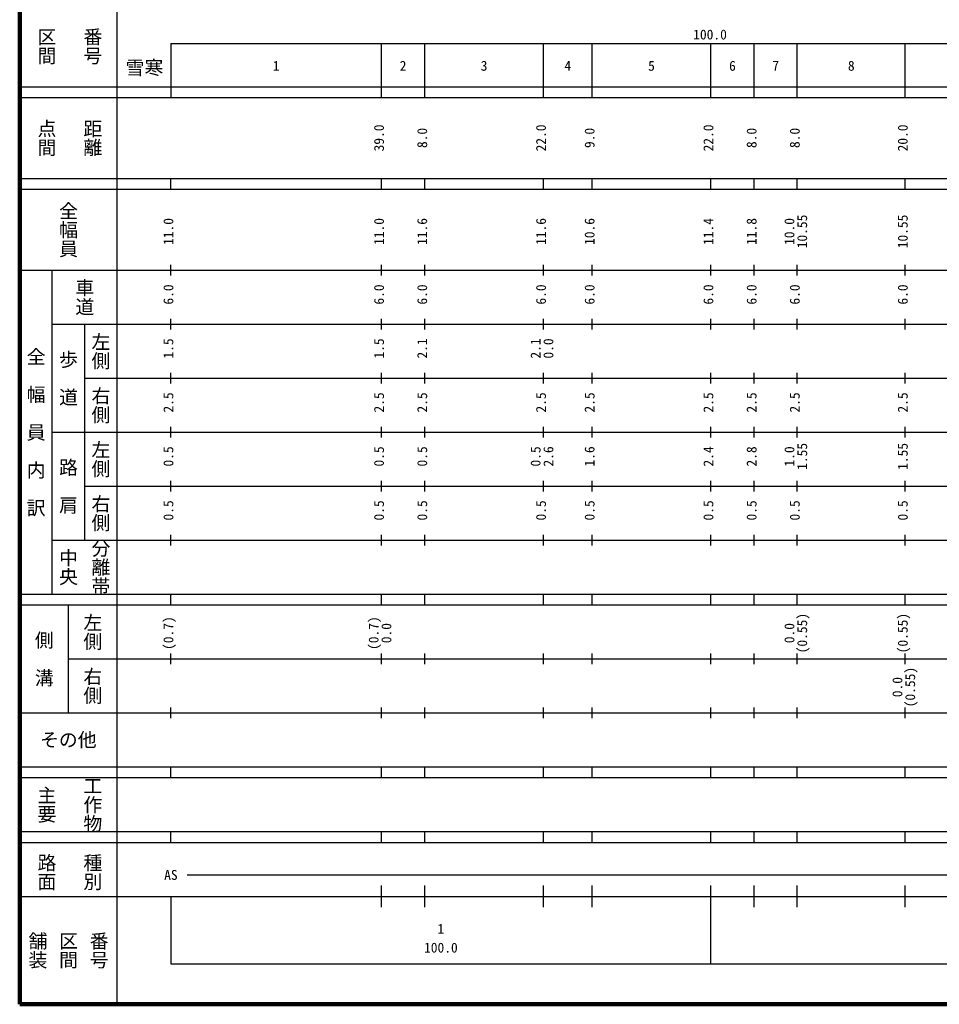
# Model space of a CAD drawing. Units: millimetres on the paper, enlarged 1000 times. Extents: x 40000 to 680000, y 20000 to 380000.
# Drawn here: x 40000 to 210302, y 20000 to 202409 of the extents above; entities that cross this region are included whole.
import ezdxf
from ezdxf.enums import TextEntityAlignment as Align

# ---------------------------------------------------------------- set-up
doc = ezdxf.new("R2010")
doc.units = ezdxf.units.MM
doc.header["$LTSCALE"] = 1000
doc.layers.add('M-TTL', color=2, linetype='Continuous', lineweight=140)
doc.layers.add('M-TTL-BAND', color=7, linetype='Continuous', lineweight=25)
doc.layers.add('M-TTL-TXT', color=7, linetype='Continuous')
doc.styles.add('@ＭＳ ゴシック', font='')
doc.styles.add('ＭＳ ゴシック', font='')
doc.styles.get('@ＭＳ ゴシック').set_extended_font_data('@MS Gothic')
doc.styles.get('ＭＳ ゴシック').set_extended_font_data('MS Gothic')

msp = doc.modelspace()

# ---------------------------------------------------------------- linework, layer by layer
at = {"layer": 'M-TTL'}
for p, q in [((40000, 380000), (40000, 20000)), ((40000, 20000), (680000, 20000))]:
    msp.add_line(p, q, dxfattribs=at)
at = {"layer": 'M-TTL-BAND'}
for p, q in [((58000, 370000), (58000, 20000)), ((68000, 198000), (579000, 198000)), ((68000, 198000), (68000, 188000)), ((107000, 188000), (107000, 198000)), ((115000, 188000), (115000, 198000)), ((137000, 188000), (137000, 198000)), ((146000, 188000), (146000, 198000)), ((168000, 188000), (168000, 198000)), ((176000, 188000), (176000, 198000)), ((184000, 188000), (184000, 198000)), ((204000, 188000), (204000, 198000)), ((40000, 190000), (579000, 190000)), ((40000, 188000), (579000, 188000)), ((40000, 173000), (579000, 173000)), ((68000, 171000), (68000, 173000)), ((107000, 171000), (107000, 173000)), ((115000, 171000), (115000, 173000)), ((137000, 171000), (137000, 173000)), ((146000, 171000), (146000, 173000)), ((168000, 171000), (168000, 173000)), ((176000, 171000), (176000, 173000)), ((184000, 171000), (184000, 173000)), ((204000, 171000), (204000, 173000)), ((40000, 171000), (579000, 171000)), ((68000, 155000), (68000, 157000)), ((107000, 155000), (107000, 157000)), ((115000, 155000), (115000, 157000)), ((137000, 155000), (137000, 157000)), ((146000, 155000), (146000, 157000)), ((168000, 155000), (168000, 157000)), ((176000, 155000), (176000, 157000)), ((184000, 155000), (184000, 157000)), ((204000, 155000), (204000, 157000)), ((40000, 156000), (579000, 156000)), ((46000, 96000), (46000, 156000)), ((46000, 146000), (579000, 146000)), ((52000, 146000), (52000, 106000)), ((68000, 145000), (68000, 147000)), ((107000, 145000), (107000, 147000)), ((115000, 145000), (115000, 147000)), ((137000, 145000), (137000, 147000)), ((146000, 145000), (146000, 147000)), ((168000, 145000), (168000, 147000)), ((176000, 145000), (176000, 147000)), ((184000, 145000), (184000, 147000)), ((204000, 145000), (204000, 147000)), ((68000, 135000), (68000, 137000)), ((107000, 135000), (107000, 137000)), ((115000, 135000), (115000, 137000)), ((137000, 135000), (137000, 137000)), ((146000, 135000), (146000, 137000)), ((168000, 135000), (168000, 137000)), ((176000, 135000), (176000, 137000)), ((184000, 135000), (184000, 137000)), ((204000, 135000), (204000, 137000)), ((52000, 136000), (579000, 136000)), ((46000, 126000), (579000, 126000)), ((68000, 125000), (68000, 127000)), ((107000, 125000), (107000, 127000)), ((115000, 125000), (115000, 127000)), ((137000, 125000), (137000, 127000)), ((146000, 125000), (146000, 127000)), ((168000, 125000), (168000, 127000)), ((176000, 125000), (176000, 127000)), ((184000, 125000), (184000, 127000)), ((204000, 125000), (204000, 127000)), ((68000, 115000), (68000, 117000)), ((107000, 115000), (107000, 117000)), ((115000, 115000), (115000, 117000)), ((137000, 115000), (137000, 117000)), ((146000, 115000), (146000, 117000)), ((168000, 115000), (168000, 117000)), ((176000, 115000), (176000, 117000)), ((184000, 115000), (184000, 117000)), ((204000, 115000), (204000, 117000)), ((52000, 116000), (579000, 116000)), ((46000, 106000), (579000, 106000)), ((68000, 105000), (68000, 107000)), ((107000, 105000), (107000, 107000)), ((115000, 105000), (115000, 107000)), ((137000, 105000), (137000, 107000)), ((146000, 105000), (146000, 107000)), ((168000, 105000), (168000, 107000)), ((176000, 105000), (176000, 107000)), ((184000, 105000), (184000, 107000)), ((204000, 105000), (204000, 107000)), ((40000, 96000), (579000, 96000)), ((68000, 94000), (68000, 96000)), ((107000, 94000), (107000, 96000)), ((115000, 94000), (115000, 96000)), ((137000, 94000), (137000, 96000)), ((146000, 94000), (146000, 96000)), ((168000, 94000), (168000, 96000)), ((176000, 94000), (176000, 96000)), ((184000, 94000), (184000, 96000)), ((204000, 94000), (204000, 96000)), ((40000, 94000), (579000, 94000)), ((49000, 94000), (49000, 74000)), ((49000, 84000), (579000, 84000)), ((68000, 83000), (68000, 85000)), ((107000, 83000), (107000, 85000)), ((115000, 83000), (115000, 85000)), ((137000, 83000), (137000, 85000)), ((146000, 83000), (146000, 85000)), ((168000, 83000), (168000, 85000)), ((176000, 83000), (176000, 85000)), ((184000, 83000), (184000, 85000)), ((204000, 83000), (204000, 85000)), ((68000, 73000), (68000, 75000)), ((107000, 73000), (107000, 75000)), ((115000, 73000), (115000, 75000)), ((137000, 73000), (137000, 75000)), ((146000, 73000), (146000, 75000)), ((168000, 73000), (168000, 75000)), ((176000, 73000), (176000, 75000)), ((184000, 73000), (184000, 75000)), ((204000, 73000), (204000, 75000)), ((40000, 74000), (579000, 74000)), ((40000, 64000), (579000, 64000)), ((68000, 62000), (68000, 64000)), ((107000, 62000), (107000, 64000)), ((115000, 62000), (115000, 64000)), ((137000, 62000), (137000, 64000)), ((146000, 62000), (146000, 64000)), ((168000, 62000), (168000, 64000)), ((176000, 62000), (176000, 64000)), ((184000, 62000), (184000, 64000)), ((204000, 62000), (204000, 64000)), ((40000, 62000), (579000, 62000)), ((40000, 52000), (579000, 52000)), ((68000, 50000), (68000, 52000)), ((107000, 50000), (107000, 52000)), ((115000, 50000), (115000, 52000)), ((137000, 50000), (137000, 52000)), ((146000, 50000), (146000, 52000)), ((168000, 50000), (168000, 52000)), ((176000, 50000), (176000, 52000)), ((184000, 50000), (184000, 52000)), ((204000, 50000), (204000, 52000)), ((40000, 50000), (579000, 50000)), ((71000, 44000), (565000, 44000)), ((107000, 38000), (107000, 42000)), ((115000, 38000), (115000, 42000)), ((137000, 38000), (137000, 42000)), ((146000, 38000), (146000, 42000)), ((168000, 27500), (168000, 42000)), ((176000, 38000), (176000, 42000)), ((184000, 38000), (184000, 42000)), ((204000, 38000), (204000, 42000)), ((40000, 40000), (579000, 40000)), ((68000, 40000), (68000, 27500)), ((68000, 27500), (579000, 27500))]:
    msp.add_line(p, q, dxfattribs=at)

# ---------------------------------------------------------------- texts
at = {"layer": 'M-TTL-BAND', "style": '@ＭＳ ゴシック'}
for s, p in [('番号', (53500, 197500)), ('区間', (45000, 197500)), ('点間', (45000, 180500)), ('距離', (53500, 180500)), ('全幅員', (49000, 163500)), ('車道', (52000, 151000)), ('左側', (55000, 141000)), ('全\u3000幅\u3000員\u3000内\u3000訳', (43000, 126000)), ('歩\u3000道', (49000, 136000)), ('右側', (55000, 131000)), ('左側', (55000, 121000)), ('路\u3000肩', (49000, 116000)), ('右側', (55000, 111000)), ('分離帯', (55000, 101000)), ('中央', (49000, 101000)), ('左側', (53500, 89000)), ('側\u3000溝', (44500, 84000)), ('右側', (53500, 79000)), ('主要', (45000, 57000)), ('工作物', (53500, 57000)), ('路面', (45000, 44500)), ('種別', (53500, 44500)), ('舗装', (43333, 30000)), ('区間', (49000, 30000)), ('番号', (54667, 30000))]:
    msp.add_text(s, height=2566, rotation=270, dxfattribs=at).set_placement(p, align=Align.MIDDLE_CENTER)
at = {"layer": 'M-TTL-BAND', "style": 'ＭＳ ゴシック'}
for s, p in [('100.0', (167844, 198195)), ('1', (87500, 192405)), ('2', (111000, 192405)), ('3', (126000, 192405)), ('4', (141500, 192405)), ('5', (157000, 192405)), ('6', (172000, 192405)), ('7', (180000, 192405)), ('8', (194000, 192405)), ('AS', (68000, 42500)), ('1', (118000, 32523)), ('100.0', (118000, 29033))]:
    msp.add_text(s, height=1833, dxfattribs=at).set_placement(p, align=Align.BOTTOM_CENTER)
for s, p in [('39.0', (108000, 180500)), ('22.0', (138000, 180500)), ('22.0', (169000, 180500)), ('20.0', (205000, 180500)), ('8.0', (116000, 180500)), ('9.0', (147000, 180500)), ('8.0', (177000, 180500)), ('8.0', (185000, 180500)), ('10.55', (186370, 163174)), ('10.55', (205000, 163174)), ('11.0', (69000, 163174)), ('11.0', (108000, 163174)), ('11.6', (116000, 163174)), ('11.6', (138000, 163174)), ('10.6', (147000, 163174)), ('11.4', (169000, 163174)), ('11.8', (177000, 163174)), ('10.0', (184000, 163174)), ('6.0', (69000, 151500)), ('6.0', (108000, 151500)), ('6.0', (116000, 151500)), ('6.0', (138000, 151500)), ('6.0', (147000, 151500)), ('6.0', (169000, 151500)), ('6.0', (177000, 151500)), ('6.0', (185000, 151500)), ('6.0', (205000, 151500)), ('1.5', (69000, 141500)), ('1.5', (108000, 141500)), ('2.1', (116000, 141500)), ('2.1', (137000, 141500)), ('0.0', (139370, 141500)), ('2.5', (69000, 131500)), ('2.5', (108000, 131500)), ('2.5', (116000, 131500)), ('2.5', (138000, 131500)), ('2.5', (147000, 131500)), ('2.5', (169000, 131500)), ('2.5', (177000, 131500)), ('2.5', (185000, 131500)), ('2.5', (205000, 131500)), ('0.5', (69000, 121500)), ('0.5', (108000, 121500)), ('0.5', (116000, 121500)), ('0.5', (137000, 121500)), ('2.6', (139370, 121500)), ('1.6', (147000, 121500)), ('2.4', (169000, 121500)), ('2.8', (177000, 121500)), ('1.0', (184000, 121500)), ('1.55', (186370, 121500)), ('1.55', (205000, 121500)), ('0.5', (69000, 111500)), ('0.5', (108000, 111500)), ('0.5', (116000, 111500)), ('0.5', (138000, 111500)), ('0.5', (147000, 111500)), ('0.5', (169000, 111500)), ('0.5', (177000, 111500)), ('0.5', (185000, 111500)), ('0.5', (205000, 111500)), ('(0.7)', (69000, 88764)), ('(0.7)', (107000, 88764)), ('(0.55)', (186370, 88764)), ('(0.55)', (205000, 88764)), ('0.0', (109370, 88764)), ('0.0', (184000, 88764)), ('(0.55)', (206370, 78764)), ('0.0', (204000, 78764))]:
    msp.add_text(s, height=1833, rotation=90, dxfattribs=at).set_placement(p, align=Align.BOTTOM_CENTER)
msp.add_text('その他', height=2566, dxfattribs=at).set_placement((49000, 69000), align=Align.MIDDLE_CENTER)
at = {"layer": 'M-TTL-TXT', "style": 'ＭＳ ゴシック'}
msp.add_text('雪寒', height=2566, dxfattribs=at).set_placement((63096, 193513), align=Align.MIDDLE_CENTER)

doc.saveas('drawing.dxf')
